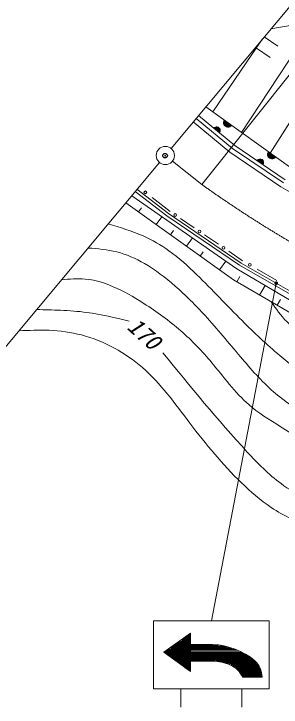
# Model space of a CAD drawing. Units: millimetres, scale not verified. Extents: x 40000 to 680000, y 20000 to 380000.
# Drawn here: x 363178 to 392483, y 241251 to 317392 of the extents above; entities that cross this region are included whole.
import ezdxf
from ezdxf.enums import TextEntityAlignment as Align

# ---------------------------------------------------------------- set-up
doc = ezdxf.new("R2010")
doc.units = ezdxf.units.MM
doc.header["$LTSCALE"] = 1000
doc.header["$PDMODE"] = 32
doc.header["$PDSIZE"] = 500
doc.linetypes.add('CHAIN', pattern=[18.5, 12, -1.5, 3.5, -1.5])
for name, color, linetype, lineweight in [('M-BGD', 7, 'Continuous', 13), ('M-BMK', 2, 'CHAIN', 13), ('M-BMK-SRVR', 3, 'Continuous', 13), ('M-STR-HTXT', 7, 'Continuous', 13), ('M-STR-STRC', 7, 'Continuous', 13)]:
    doc.layers.add(name, color=color, linetype=linetype, lineweight=lineweight)
doc.layers.add('M-OTRS', color=6, linetype='Continuous')
doc.styles.add('ＭＳ ゴシック', font='')
doc.styles.get('ＭＳ ゴシック').set_extended_font_data('MS Gothic')

# ---------------------------------------------------------------- blocks, each defined once
blk = doc.blocks.new('filled_dot')
at = {"color": 0, "linetype": 'Continuous', "lineweight": -2, "const_width": 1.25}
blk.add_lwpolyline([(-0.625, 0, 1), (0.625, 0, 1)], format="xyb", close=True, dxfattribs=at)

msp = doc.modelspace()

# ---------------------------------------------------------------- linework, layer by layer
at = {"layer": 'M-BGD'}
for p, q in [((393706, 316168), (391364, 315733)), ((390460, 314648), (385005, 306640)), ((390612, 314872), (392123, 313843)), ((394205, 313598), (388147, 304377)), ((389768, 313632), (391279, 312603)), ((397406, 311755), (391296, 302110)), ((384243, 307189), (393911, 300226)), ((383430, 306213), (387399, 302935)), ((382854, 305522), (386859, 302214)), ((383174, 305906), (387159, 302614)), ((387159, 302614), (392729, 298833)), ((387399, 302935), (392943, 299171)), ((386859, 302214), (392461, 298411)), ((376486, 297887), (379958, 295206)), ((376669, 298124), (380134, 295449)), ((392461, 298411), (398702, 294724)), ((376100, 297417), (387618, 289379)), ((380310, 295691), (378334, 297217)), ((375453, 296640), (387277, 288166)), ((377175, 296101), (376846, 295642)), ((380134, 295449), (388093, 290029)), ((379405, 295111), (378788, 294250)), ((379958, 295206), (387933, 289774)), ((382958, 293889), (381445, 294919)), ((380688, 293589), (380356, 293126)), ((382750, 292777), (382103, 291874)), ((385605, 292086), (384092, 293116)), ((383941, 291252), (383612, 290793)), ((388252, 290283), (386739, 291313)), ((386417, 290218), (385737, 289269)), ((387618, 289379), (394216, 285525)), ((387933, 289774), (395530, 285408)), ((388093, 290029), (395670, 285674)), ((392031, 288111), (389872, 289352)), ((387277, 288166), (402760, 279121)), ((387956, 288538), (387621, 287965)), ((390730, 287561), (390115, 286508)), ((392415, 286039), (392034, 285387))]:
    msp.add_line(p, q, dxfattribs=at)
for centre in [(377594, 297790), (380878, 295305), (383525, 293502), (386172, 291699), (389062, 289818)]:
    msp.add_circle(centre, 150, dxfattribs=at)
for centre, radius, start, end in [((386660, 305448), 500, 144.23919, 324.23919), ((386660, 305448), 500, 144.23919, 324.23919), ((386660, 305448), 450, 144.23919, 324.23919), ((386660, 305448), 400, 144.23919, 324.23919), ((386660, 305448), 350, 144.23919, 324.23919), ((386660, 305448), 300, 144.23919, 324.23919), ((386660, 305448), 250, 144.23919, 324.23919), ((386660, 305448), 200, 144.23919, 324.23919), ((386660, 305448), 150, 144.23919, 324.23919), ((386660, 305448), 100, 144.23919, 324.23919), ((386660, 305448), 50, 144.23919, 324.23919), ((385415, 304574), 400, 320.44033, 140.44033), ((385415, 304574), 400, 320.44033, 140.44033), ((385415, 304574), 350, 320.44033, 140.44033), ((385415, 304574), 300, 320.44033, 140.44033), ((385415, 304574), 250, 320.44033, 140.44033), ((385415, 304574), 200, 320.44033, 140.44033), ((385415, 304574), 150, 320.44033, 140.44033), ((385415, 304574), 100, 320.44033, 140.44033), ((385415, 304574), 50, 320.44033, 140.44033), ((391494, 301967), 500, 144.23919, 324.23919), ((391494, 301967), 500, 144.23919, 324.23919), ((391494, 301967), 450, 144.23919, 324.23919), ((391494, 301967), 400, 144.23919, 324.23919), ((391494, 301967), 350, 144.23919, 324.23919), ((391494, 301967), 300, 144.23919, 324.23919), ((391494, 301967), 250, 144.23919, 324.23919), ((391494, 301967), 200, 144.23919, 324.23919), ((391494, 301967), 150, 144.23919, 324.23919), ((391494, 301967), 100, 144.23919, 324.23919), ((391494, 301967), 50, 144.23919, 324.23919), ((390171, 301053), 400, 325.83305, 145.83305), ((390171, 301053), 400, 325.83305, 145.83305), ((390171, 301053), 350, 325.83305, 145.83305), ((390171, 301053), 300, 325.83305, 145.83305), ((390171, 301053), 250, 325.83305, 145.83305), ((390171, 301053), 200, 325.83305, 145.83305), ((390171, 301053), 150, 325.83305, 145.83305), ((390171, 301053), 100, 325.83305, 145.83305), ((390171, 301053), 50, 325.83305, 145.83305)]:
    msp.add_arc(centre, radius, start, end, dxfattribs=at)
for points, knots in [([(373517, 294317), (374820, 293935), (376124, 293553), (377360, 293002), (378348, 292561), (379294, 292012), (380176, 291380), (381276, 290593), (382278, 289678), (383247, 288735), (384936, 287093), (386526, 285366), (388196, 283701), (389532, 282370), (390918, 281080), (392334, 279862), (393490, 278868), (394665, 277923), (395875, 276918), (396501, 276399), (397136, 275864), (397880, 275638), (398338, 275499), (398836, 275477), (399331, 275467), (400548, 275444), (401743, 275501), (402915, 275723), (403704, 275873), (404483, 276098), (405261, 276321), (407099, 276847), (408932, 277362), (410765, 277876)], [0, 0, 0, 0, 1, 1, 1, 2, 2, 2, 3, 3, 3, 4, 4, 4, 5, 5, 5, 6, 6, 6, 7, 7, 7, 8, 8, 8, 9, 9, 9, 10, 10, 10, 11, 11, 11, 11]), ([(371316, 291676), (372376, 291594), (373437, 291512), (374459, 291252), (375518, 290984), (376535, 290525), (377488, 289973), (378700, 289270), (379808, 288417), (380858, 287498), (382017, 286484), (383105, 285391), (384143, 284256), (385483, 282790), (386740, 281255), (388025, 279734), (389165, 278385), (390327, 277048), (391652, 275894), (392842, 274857), (394164, 273969), (395534, 273164), (396476, 272610), (397440, 272095), (398478, 271756), (399167, 271530), (399889, 271382), (400611, 271372), (401226, 271363), (401841, 271455), (402445, 271585), (403677, 271850), (404862, 272274), (406029, 272737), (407891, 273476), (409709, 274314), (411527, 275152)], [0, 0, 0, 0, 1, 1, 1, 2, 2, 2, 3, 3, 3, 4, 4, 4, 5, 5, 5, 6, 6, 6, 7, 7, 7, 8, 8, 8, 9, 9, 9, 10, 10, 10, 11, 11, 11, 12, 12, 12, 12]), ([(368401, 288178), (369272, 288259), (370143, 288340), (371003, 288266), (372208, 288163), (373391, 287758), (374501, 287242), (375625, 286720), (376673, 286084), (377701, 285408), (379101, 284487), (380463, 283492), (381711, 282379), (382926, 281296), (384033, 280100), (385082, 278838), (386423, 277223), (387669, 275499), (389263, 274188), (390400, 273252), (391714, 272526), (392974, 271713), (394467, 270751), (395885, 269668), (397496, 268983), (398544, 268537), (399674, 268260), (400824, 268129), (401839, 268014), (402870, 268012), (403853, 268215), (405046, 268461), (406169, 269008), (407266, 269580), (408987, 270477), (410642, 271437), (412298, 272396)], [0, 0, 0, 0, 1, 1, 1, 2, 2, 2, 3, 3, 3, 4, 4, 4, 5, 5, 5, 6, 6, 6, 7, 7, 7, 8, 8, 8, 9, 9, 9, 10, 10, 10, 11, 11, 11, 12, 12, 12, 12]), ([(391396, 285760), (391932, 285002), (392467, 284244), (393106, 283594), (393958, 282728), (394994, 282051), (396056, 281401), (397485, 280527), (398961, 279700), (400561, 279368), (401277, 279220), (402017, 279171), (402757, 279121)], [0, 0, 0, 0, 1, 1, 1, 2, 2, 2, 3, 3, 3, 4, 4, 4, 4]), ([(365682, 284915), (366553, 284894), (367423, 284874), (368295, 284836), (369255, 284793), (370216, 284730), (371167, 284604), (372736, 284396), (374279, 284017), (375822, 283638)], [0, 0, 0, 0, 1, 1, 1, 2, 2, 2, 3, 3, 3, 3]), ([(363739, 282584), (364838, 282632), (365937, 282681), (367035, 282635), (368228, 282585), (369421, 282424), (370576, 282123), (371838, 281794), (373055, 281298), (374203, 280672), (375302, 280073), (376337, 279356), (377274, 278539), (379286, 276788), (380851, 274580), (382479, 272438), (384230, 270136), (386053, 267910), (388111, 265911), (389130, 264921), (390207, 263986), (391396, 263181), (392788, 262237), (394334, 261470), (395961, 261133), (397556, 260802), (399228, 260886), (400867, 261090), (402672, 261315), (404436, 261687), (406157, 262199), (408792, 262984), (411327, 264098), (413863, 265211)], [0, 0, 0, 0, 1, 1, 1, 2, 2, 2, 3, 3, 3, 4, 4, 4, 5, 5, 5, 6, 6, 6, 7, 7, 7, 8, 8, 8, 9, 9, 9, 10, 10, 10, 11, 11, 11, 11]), ([(379524, 280169), (382524, 276474), (385525, 272779), (388769, 269272), (389922, 268025), (391105, 266802), (392474, 265798), (393318, 265178), (394232, 264642), (395207, 264269), (396226, 263879), (397310, 263667), (398403, 263574), (399550, 263477), (400705, 263512), (401831, 263713), (402995, 263921), (404128, 264305), (405213, 264779), (408045, 266015), (410547, 267860), (413050, 269704)], [0, 0, 0, 0, 1, 1, 1, 2, 2, 2, 3, 3, 3, 4, 4, 4, 5, 5, 5, 6, 6, 6, 7, 7, 7, 7])]:
    msp.add_open_spline(points, degree=3, knots=knots, dxfattribs=at)
at = {"layer": 'M-BMK'}
msp.add_line((383788, 298651), (380565, 301214), dxfattribs=at)
msp.add_arc((459396, 404403), 130000, 234.43656, 275.8206, dxfattribs=at)
at = {"layer": 'M-BMK-SRVR'}
for p, q in [((380423, 302604), (406908, 334386)), ((357176, 274709), (379143, 301068))]:
    msp.add_line(p, q, dxfattribs=at)
msp.add_circle((379783, 301836), 1000, dxfattribs=at)
at = {"layer": 'M-OTRS'}
msp.add_point((379759, 301814), dxfattribs=at)
at = {"layer": 'M-STR-HTXT'}
msp.add_line((420214, 344438), (383796, 298645), dxfattribs=at)
at = {"layer": 'M-STR-STRC'}
for p, q in [((391947, 287814), (384854, 250721)), ((378493, 243251), (378493, 250721)), ((378493, 250721), (391183, 250721)), ((391183, 250721), (391183, 243251)), ((382543, 249359), (379632, 247272)), ((382026, 245528), (382026, 248996)), ((382116, 245463), (382116, 249053)), ((382206, 245397), (382206, 249117)), ((382296, 245332), (382296, 249182)), ((382386, 245266), (382386, 249247)), ((382476, 245201), (382476, 249311)), ((382543, 245152), (382543, 249359)), ((381038, 246248), (381038, 248280)), ((381128, 246183), (381128, 248344)), ((381218, 246117), (381218, 248409)), ((381306, 246053), (381306, 248472)), ((381396, 245987), (381396, 248537)), ((381486, 246065), (381486, 248456)), ((381576, 245975), (381576, 248546)), ((381666, 245791), (381666, 248636)), ((381756, 245725), (381756, 248726)), ((381846, 245660), (381846, 248816)), ((381936, 245594), (381936, 248906)), ((379958, 247084), (379958, 247460)), ((380048, 247032), (380048, 247512)), ((380048, 247032), (380048, 247512)), ((380138, 246980), (380138, 247564)), ((380228, 246876), (380228, 247616)), ((380318, 246799), (380318, 247668)), ((380408, 246749), (380408, 247771)), ((380498, 246699), (380498, 247865)), ((380588, 246576), (380588, 247957)), ((380678, 246511), (380678, 248022)), ((380768, 246445), (380768, 248086)), ((380858, 246379), (380858, 248151)), ((380948, 246314), (380948, 248215)), ((382430, 247596), (387444, 247594)), ((382475, 247775), (386800, 247791)), ((382520, 247491), (387704, 247491)), ((382520, 247491), (387704, 247491)), ((382535, 248045), (385586, 248045)), ((382535, 247955), (386227, 247955)), ((382535, 247880), (386499, 247865)), ((382535, 247700), (387130, 247700)), ((382538, 248131), (384975, 248131)), ((382543, 245152), (379632, 247272)), ((379778, 247188), (379778, 247356)), ((379868, 247136), (379868, 247408)), ((382012, 245539), (380768, 246783)), ((382012, 245539), (380768, 246783)), ((382505, 247102), (388498, 247075)), ((382505, 246997), (388647, 246986)), ((382550, 247281), (388151, 247266)), ((382580, 247386), (387985, 247379)), ((382580, 247176), (388322, 247176)), ((382580, 246832), (388927, 246832)), ((382580, 246742), (389061, 246742)), ((382595, 246922), (388764, 246913)), ((382535, 246413), (389492, 246400)), ((382543, 246311), (384945, 246315)), ((382550, 246668), (389076, 246653)), ((382595, 246563), (389256, 246593)), ((382595, 246473), (389362, 246507)), ((385334, 246300), (389641, 246308)), ((385993, 246203), (389746, 246193)), ((386367, 246129), (389810, 246129)), ((386576, 246039), (389765, 246084)), ((386816, 245964), (389855, 245994)), ((386992, 245910), (390004, 245879)), ((387115, 245859), (389975, 245889)), ((387190, 245784), (389930, 245814)), ((387190, 245739), (390034, 245739)), ((387400, 245650), (390049, 245665)), ((387507, 245515), (390157, 245499)), ((387553, 245580), (390109, 245575)), ((387695, 245423), (390199, 245410)), ((387805, 245329), (390267, 245320)), ((387854, 245231), (390232, 245217)), ((387896, 245126), (390289, 245126)), ((388005, 244977), (390354, 244946)), ((388028, 245066), (390319, 245036)), ((388118, 244901), (390274, 244886)), ((388126, 244782), (390349, 244766)), ((388133, 244826), (390364, 244856)), ((388174, 244691), (390348, 244707)), ((388236, 244560), (388468, 244560)), ((388283, 244632), (390319, 244617)), ((390394, 244560), (388391, 244560)), ((388149, 243251), (378493, 243251)), ((381493, 243251), (381493, 241251)), ((388035, 243251), (388651, 243251)), ((388183, 243251), (388183, 241251)), ((391183, 243251), (388463, 243251))]:
    msp.add_line(p, q, dxfattribs=at)
for centre, radius, start, end in [((384589, 240177), 7964, 50.86138, 87.22148), ((384811, 241158), 5159, 65.67449, 88.51057), ((387888, 244538), 2506, 0.51322, 46.4217), ((385946, 243569), 2495, 23.40864, 66.62803)]:
    msp.add_arc(centre, radius, start, end, dxfattribs=at)

# ---------------------------------------------------------------- block references
at = {"layer": 'M-STR-STRC', "xscale": 160, "yscale": 160, "rotation": 259.2}
msp.add_blockref('filled_dot', (391947, 287814), dxfattribs=at)

# ---------------------------------------------------------------- texts
at = {"layer": 'M-BGD', "style": 'ＭＳ ゴシック', "oblique": 15}
msp.add_text('170', height=1833, rotation=317.738, dxfattribs=at).set_placement((376093, 283541), align=Align.MIDDLE_LEFT)

doc.saveas('drawing.dxf')
